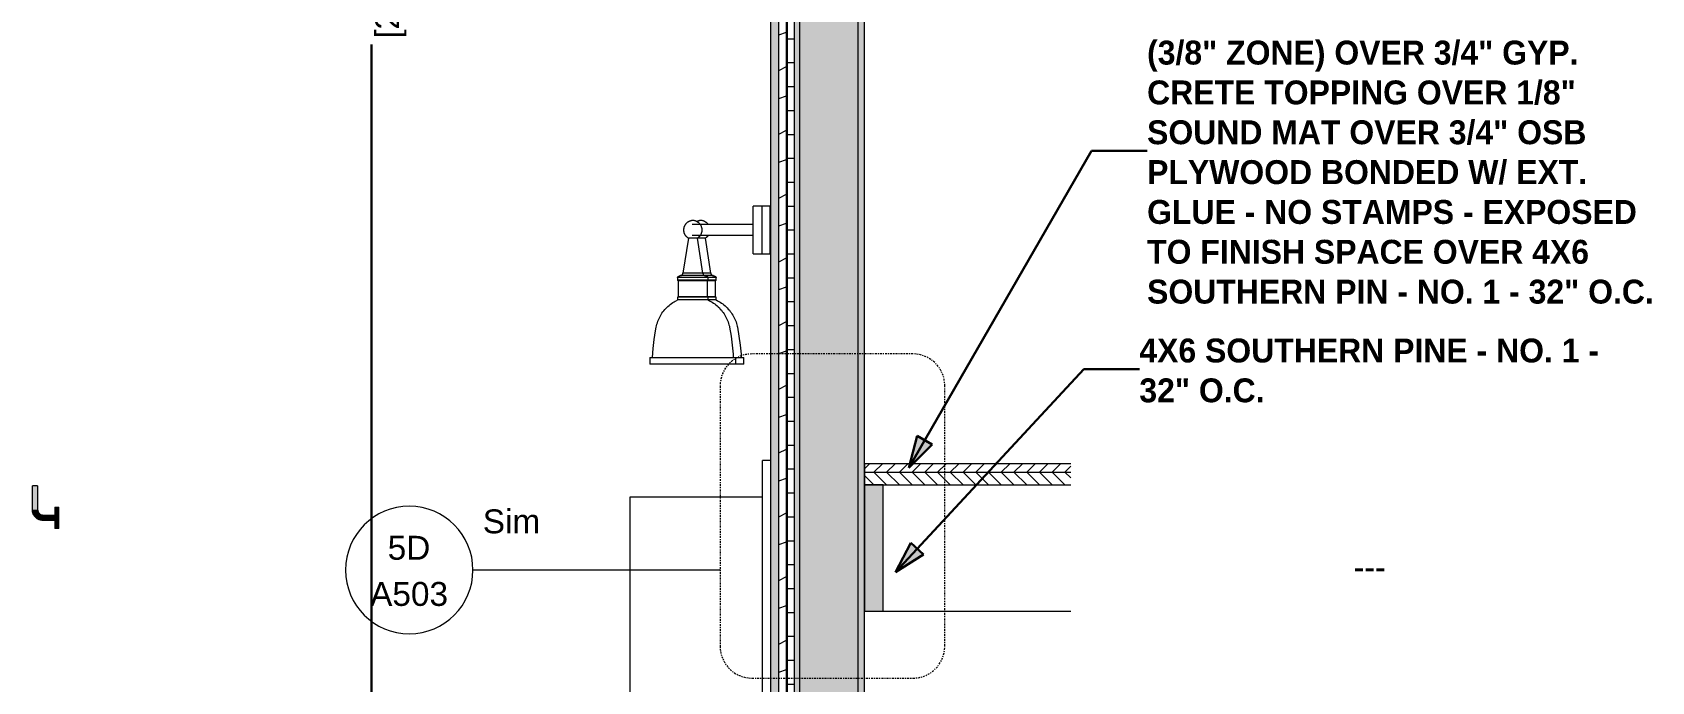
# Model space of a CAD drawing. Header units: inches. Extents: x 9847 to 10833, y -183 to 465.
# Drawn here: x 10043.6 to 10196.2, y 47.5 to 108.6 of the extents above; entities that cross this region are included whole.
import ezdxf

# ---------------------------------------------------------------- set-up
doc = ezdxf.new("R2010")
doc.units = ezdxf.units.IN
doc.header["$MEASUREMENT"] = 0
doc.linetypes.add('Dash Dot 3_16_', pattern=[0.3125, 0.1875, -0.0625, 0, -0.0625])
for name, color, linetype, lineweight in [('0-3', 250, 'Continuous', 5), ('A-ANNO-DIMS-1', 211, 'Continuous', 30), ('A-ANNO-SYMB', 150, 'Continuous', 9), ('A-ANNO-SYMB-1', 150, 'Dash Dot 3_16_', 9), ('A-FLOR-HRAL-1', 55, 'Continuous', 9), ('A-FLOR-HRAL-2', 7, 'Continuous', 9), ('A-GENM-1', 55, 'Continuous', 9), ('A-WALL-2', 23, 'Continuous', 18), ('A-WALL-5', 113, 'Continuous', 9), ('A-WALL-PATT-2', 252, 'Continuous', 9), ('E-ELEC-EQPM-1', 55, 'Continuous', 9), ('E-LITE-EQPM-1', 55, 'Continuous', 9), ('G-ANNO-TEXT', 231, 'Continuous', 30), ('G-ANNO-TEXT-1', 231, 'Continuous', 9), ('S-STRS-1', 55, 'Continuous', 9), ('S-STRS-2', 21, 'Continuous', 5), ('S-STRS-3', 7, 'Continuous', 9), ('S-STRS-4', 252, 'Continuous', 9)]:
    doc.layers.add(name, color=color, linetype=linetype, lineweight=lineweight)
doc.styles.add('Arial', font='arial.ttf', dxfattribs={"height": 2.25})
doc.styles.add('Century Gothic', font='ufonts.com_century-gothic.ttf', dxfattribs={"height": 2.25})
doc.styles.add('Century Gothic_B', font='GOTHICB.TTF', dxfattribs={"height": 2.25})
doc.dimstyles.new('OD__1_16__Tol__', dxfattribs={"dimscale": 12, "dimtxt": 2.349379, "dimasz": 0.25, "dimexe": 0.1875, "dimexo": 0.125, "dimgap": 0.03125, "dimtad": 1, "dimdec": 4, "dimrnd": 0.0625, "dimzin": 3, "dimdsep": 46, "dimlunit": 4, "dimtxsty": 'Century Gothic', "dimblk1": 'OBLIQUE', "dimblk2": 'OBLIQUE', "dimsah": 1, "dimcen": 0.09, "dimdle": 0.1875, "dimazin": 0, "dimtfac": 1, "dimtdec": 4, "dimtix": 1, "dimtmove": 0, "dimatfit": 3, "dimfxl": 1, "dimtvp": 1, "dimtfill": 1, "dimfrac": 2, "dimtolj": 1, "dimtzin": 0, "dimlwd": 30, "dimlwe": 30, "dimarcsym": 2})
pattern_1 = [(0, (10995.947, 72), (0, 1.2), []), (315, (10995.947, 72), (1.1992531, 0), [1.696, -1.696]), (45, (10995.947, 72), (1.1992531, 0), [1.696, -1.696])]

# ---------------------------------------------------------------- blocks, each defined once
blk = doc.blocks.new('CTR - 1st Phase -Stairs _ Elevators_rvt-2-WALL SECTION - WEST STAIR - WEST WALL')
at = {"layer": 'S-STRS-2'}
for points in [[(10017.71, 191.6), (10019.46, 191.6), (10019.46, 203.47), (10017.71, 203.47), (10017.71, 197.53)], [(10019.46, 54.13), (10019.46, 66), (10017.71, 66), (10017.71, 54.13)]]:
    blk.add_hatch(color=256, dxfattribs=at).paths.add_polyline_path(points, flags=0)
at = {"layer": 'S-STRS-4'}
h = blk.add_hatch(dxfattribs=at)
h.set_pattern_fill('FP_11', color=256, style=0, pattern_type=2)
h.set_pattern_definition(pattern_1)
h.paths.add_polyline_path([(10017.71, 203.47), (10037.13, 203.47), (10037.13, 205.47), (10017.71, 205.47)], flags=0)
h = blk.add_hatch(dxfattribs=at)
h.set_pattern_fill('FP_11', color=256, style=0, pattern_type=2)
h.set_pattern_definition(pattern_1)
h.paths.add_polyline_path([(10037.13, 66), (10037.13, 68), (10017.71, 68), (10017.71, 66), (10019.46, 66)], flags=0)
at = {"layer": 'S-STRS-1'}
for p, q in [((10019.46, 191.6), (10037.13, 191.6)), ((10019.46, 54.13), (10037.13, 54.13))]:
    blk.add_line(p, q, dxfattribs=at)
at = {"layer": 'S-STRS-3'}
for p, q in [((10037.13, 205.47), (10017.71, 205.47)), ((10017.71, 205.47), (10017.71, 203.47)), ((10019.46, 203.47), (10017.71, 203.47)), ((10017.71, 203.47), (10017.71, 191.6)), ((10017.71, 203.47), (10037.13, 203.47)), ((10019.46, 191.6), (10019.46, 203.47)), ((10017.71, 191.6), (10019.46, 191.6)), ((10037.13, 68), (10017.71, 68)), ((10017.71, 68), (10017.71, 66)), ((10019.46, 66), (10017.71, 66)), ((10017.71, 66), (10017.71, 54.13)), ((10017.71, 66), (10037.13, 66)), ((10019.46, 54.13), (10019.46, 66)), ((10017.71, 54.13), (10019.46, 54.13))]:
    blk.add_line(p, q, dxfattribs=at)
blk = doc.blocks.new('VISA-OW2400-02-SASS - OW2400-L30K-MVOLT-2031435-WALL SECTION - WEST STAIR - WEST WALL')
at = {"layer": 'E-LITE-EQPM-1'}
for p, q in [((10008.77, 92.25), (10008.02, 92.25)), ((10008.77, 92.25), (10008.77, 90)), ((10008.77, 90), (10008.77, 87.75)), ((10002.71, 89.22), (10001.95, 89.22)), ((10003.23, 85.93), (10002.71, 89.22)), ((10008.02, 87.75), (10008.77, 87.75)), ((10003.23, 85.93), (10002.48, 85.93)), ((10003.45, 85.7), (10002.71, 85.7)), ((10003.73, 85.54), (10002.98, 85.54)), ((10003.73, 85.29), (10003.73, 85.54)), ((10003.66, 85.22), (10002.92, 85.22)), ((10003.73, 85.29), (10002.98, 85.29)), ((10003.66, 85.22), (10003.73, 85.29)), ((10003.66, 83.72), (10003.66, 85.22)), ((10003.66, 83.72), (10002.92, 83.72)), ((10003.73, 83.66), (10002.98, 83.66)), ((10003.73, 83.41), (10002.98, 83.41)), ((10003.73, 83.66), (10003.66, 83.72)), ((10003.73, 83.41), (10003.73, 83.66)), ((10005.6, 77.98), (10006.34, 77.98)), ((10006.34, 77.38), (10006.34, 77.98)), ((10006.34, 77.38), (10005.6, 77.38))]:
    blk.add_line(p, q, dxfattribs=at)
at = {"layer": 'E-LITE-EQPM-1', "flags": 128}
for points in [[(10001.91, 90.81), (10001.95, 90.83), (10001.98, 90.84), (10002.01, 90.86), (10002.05, 90.87), (10002.08, 90.88), (10002.12, 90.89), (10002.16, 90.9), (10002.19, 90.91), (10002.23, 90.91), (10002.26, 90.92), (10002.28, 90.92)], [(10002.28, 90.92), (10002.32, 90.92), (10002.36, 90.91), (10002.39, 90.91), (10002.43, 90.9), (10002.46, 90.89), (10002.5, 90.88), (10002.53, 90.87), (10002.57, 90.85), (10002.6, 90.84), (10002.64, 90.82), (10002.67, 90.8), (10002.7, 90.78), (10002.73, 90.76), (10002.76, 90.74), (10002.79, 90.72), (10002.82, 90.7), (10002.85, 90.67), (10002.87, 90.65), (10002.9, 90.62), (10002.92, 90.59), (10002.94, 90.56), (10002.97, 90.53), (10002.99, 90.5)], [(10002.98, 89.49), (10002.96, 89.46), (10002.94, 89.43), (10002.91, 89.4), (10002.89, 89.38), (10002.86, 89.35), (10002.84, 89.32), (10002.81, 89.3), (10002.78, 89.28), (10002.75, 89.25), (10002.72, 89.23), (10002.71, 89.22)], [(10003.23, 85.93), (10003.23, 85.92), (10003.23, 85.91), (10003.23, 85.9), (10003.23, 85.89), (10003.23, 85.88), (10003.23, 85.87), (10003.24, 85.87), (10003.24, 85.86), (10003.24, 85.85), (10003.25, 85.84), (10003.25, 85.83), (10003.25, 85.82), (10003.26, 85.82), (10003.26, 85.81), (10003.27, 85.8), (10003.27, 85.79), (10003.28, 85.79), (10003.28, 85.78), (10003.29, 85.77), (10003.3, 85.77), (10003.3, 85.76), (10003.31, 85.75), (10003.32, 85.75), (10003.32, 85.74), (10003.33, 85.74), (10003.34, 85.73), (10003.35, 85.73), (10003.36, 85.72), (10003.36, 85.72), (10003.37, 85.72), (10003.38, 85.71), (10003.39, 85.71), (10003.4, 85.71), (10003.41, 85.71), (10003.41, 85.71), (10003.42, 85.7), (10003.43, 85.7), (10003.44, 85.7), (10003.45, 85.7), (10003.45, 85.7)], [(10003.45, 85.7), (10003.47, 85.7), (10003.49, 85.69), (10003.51, 85.69), (10003.52, 85.68), (10003.54, 85.68), (10003.56, 85.67), (10003.57, 85.66), (10003.59, 85.66), (10003.61, 85.65), (10003.62, 85.64), (10003.64, 85.63), (10003.65, 85.62), (10003.67, 85.61), (10003.68, 85.59), (10003.69, 85.58), (10003.71, 85.57), (10003.72, 85.56), (10003.73, 85.54), (10003.73, 85.54)], [(10003.73, 83.41), (10003.86, 83.34), (10003.99, 83.28), (10004.11, 83.2), (10004.23, 83.12), (10004.35, 83.04), (10004.46, 82.95), (10004.57, 82.86), (10004.67, 82.77), (10004.78, 82.67), (10004.87, 82.56), (10004.97, 82.45), (10005.06, 82.34), (10005.14, 82.23), (10005.22, 82.11), (10005.3, 81.99), (10005.37, 81.86), (10005.43, 81.74), (10005.49, 81.61), (10005.55, 81.47), (10005.6, 81.34), (10005.64, 81.2), (10005.68, 81.07), (10005.72, 80.93), (10005.73, 80.85)], [(10005.73, 80.85), (10005.88, 80), (10005.99, 79.16), (10006.07, 78.3), (10006.09, 77.98)]]:
    blk.add_lwpolyline(points, dxfattribs=at)
blk = doc.blocks.new('VISA-OW2400-02-SASS - OW2400-L30K-MVOLT-V4-WALL SECTION - WEST STAIR - WEST WALL')
at = {"layer": 'E-LITE-EQPM-1'}
for p, q in [((10008.02, 92.25), (10007.22, 92.25)), ((10007.22, 90), (10007.22, 92.25)), ((10008.02, 92.25), (10008.02, 90)), ((10007.22, 90.5), (10001.46, 90.5)), ((10007.22, 87.75), (10007.22, 90)), ((10008.02, 90), (10008.02, 87.75)), ((10001.11, 89.22), (10000.59, 85.93)), ((10001.96, 89.22), (10001.11, 89.22)), ((10001.46, 89.5), (10007.22, 89.5)), ((10002.48, 85.93), (10001.96, 89.22)), ((10007.22, 87.75), (10008.02, 87.75)), ((10000.08, 85.54), (10000.08, 85.29)), ((10002.98, 85.54), (10000.08, 85.54)), ((10002.7, 85.7), (10000.36, 85.7)), ((10002.48, 85.93), (10000.59, 85.93)), ((10002.98, 85.29), (10002.98, 85.54)), ((10000.08, 85.29), (10000.15, 85.22)), ((10002.98, 85.29), (10000.08, 85.29)), ((10000.15, 85.22), (10000.15, 83.72)), ((10002.91, 85.22), (10000.15, 85.22)), ((10002.91, 85.22), (10002.98, 85.29)), ((10002.91, 83.72), (10002.91, 85.22)), ((10000.15, 83.72), (10000.08, 83.66)), ((10000.08, 83.66), (10000.08, 83.41)), ((10002.98, 83.66), (10000.08, 83.66)), ((10002.98, 83.41), (10000.08, 83.41)), ((10002.91, 83.72), (10000.15, 83.72)), ((10002.98, 83.66), (10002.91, 83.72)), ((10002.98, 83.41), (10002.98, 83.66)), ((9997.48, 77.98), (9997.48, 77.38)), ((9997.48, 77.98), (10005.59, 77.98)), ((10005.59, 77.38), (10005.59, 77.98)), ((10005.59, 77.38), (9997.48, 77.38))]:
    blk.add_line(p, q, dxfattribs=at)
at = {"layer": 'E-LITE-EQPM-1', "flags": 128}
for points in [[(10001.11, 89.22), (10001.08, 89.24), (10001.05, 89.26), (10001.02, 89.29), (10000.99, 89.31), (10000.96, 89.34), (10000.94, 89.36), (10000.91, 89.39), (10000.89, 89.42), (10000.87, 89.45), (10000.85, 89.48), (10000.82, 89.51), (10000.81, 89.54), (10000.79, 89.57), (10000.77, 89.6), (10000.76, 89.64), (10000.74, 89.67), (10000.73, 89.71), (10000.72, 89.74), (10000.71, 89.78), (10000.7, 89.81), (10000.69, 89.85), (10000.69, 89.89), (10000.68, 89.92), (10000.68, 89.96), (10000.68, 90), (10000.68, 90.03), (10000.68, 90.07), (10000.69, 90.11), (10000.69, 90.14), (10000.7, 90.18), (10000.71, 90.22), (10000.72, 90.25), (10000.73, 90.29), (10000.74, 90.32), (10000.75, 90.36), (10000.77, 90.39), (10000.78, 90.42), (10000.8, 90.46), (10000.82, 90.49), (10000.84, 90.52), (10000.86, 90.55), (10000.88, 90.58), (10000.91, 90.61), (10000.93, 90.63), (10000.96, 90.66), (10000.98, 90.68), (10001.01, 90.71), (10001.04, 90.73), (10001.07, 90.75), (10001.1, 90.77), (10001.13, 90.79), (10001.16, 90.81), (10001.2, 90.83), (10001.23, 90.84), (10001.26, 90.86), (10001.3, 90.87), (10001.33, 90.88), (10001.37, 90.89), (10001.41, 90.9), (10001.44, 90.91), (10001.48, 90.91), (10001.51, 90.92), (10001.53, 90.92)], [(10001.53, 90.92), (10001.57, 90.92), (10001.61, 90.91), (10001.64, 90.91), (10001.68, 90.9), (10001.71, 90.89), (10001.75, 90.88), (10001.78, 90.87), (10001.82, 90.85), (10001.85, 90.84), (10001.89, 90.82), (10001.92, 90.8), (10001.95, 90.78), (10001.98, 90.76), (10002.01, 90.74), (10002.04, 90.72), (10002.07, 90.7), (10002.1, 90.67), (10002.12, 90.65), (10002.15, 90.62), (10002.17, 90.59), (10002.19, 90.56), (10002.22, 90.53), (10002.24, 90.5), (10002.26, 90.47), (10002.27, 90.44), (10002.29, 90.41), (10002.31, 90.37), (10002.32, 90.34), (10002.33, 90.3), (10002.34, 90.27), (10002.35, 90.23), (10002.36, 90.2), (10002.37, 90.16), (10002.38, 90.12), (10002.38, 90.09), (10002.38, 90.05), (10002.38, 90.01), (10002.38, 89.98), (10002.38, 89.94), (10002.38, 89.9), (10002.37, 89.87), (10002.37, 89.83), (10002.36, 89.79), (10002.35, 89.76), (10002.34, 89.72), (10002.33, 89.69), (10002.32, 89.65), (10002.3, 89.62), (10002.29, 89.59), (10002.27, 89.55), (10002.25, 89.52), (10002.23, 89.49), (10002.21, 89.46), (10002.19, 89.43), (10002.16, 89.4), (10002.14, 89.38), (10002.11, 89.35), (10002.09, 89.32), (10002.06, 89.3), (10002.03, 89.28), (10002, 89.25), (10001.97, 89.23), (10001.96, 89.22)], [(10000.08, 85.54), (10000.1, 85.56), (10000.11, 85.57), (10000.12, 85.58), (10000.13, 85.59), (10000.15, 85.61), (10000.16, 85.62), (10000.18, 85.63), (10000.19, 85.64), (10000.21, 85.65), (10000.22, 85.66), (10000.24, 85.66), (10000.26, 85.67), (10000.27, 85.68), (10000.29, 85.68), (10000.31, 85.69), (10000.32, 85.69), (10000.34, 85.7), (10000.36, 85.7), (10000.36, 85.7)], [(10000.36, 85.7), (10000.37, 85.7), (10000.38, 85.7), (10000.39, 85.7), (10000.4, 85.71), (10000.41, 85.71), (10000.42, 85.71), (10000.42, 85.71), (10000.43, 85.71), (10000.44, 85.72), (10000.45, 85.72), (10000.46, 85.72), (10000.47, 85.73), (10000.47, 85.73), (10000.48, 85.74), (10000.49, 85.74), (10000.5, 85.75), (10000.5, 85.75), (10000.51, 85.76), (10000.52, 85.76), (10000.52, 85.77), (10000.53, 85.78), (10000.54, 85.78), (10000.54, 85.79), (10000.55, 85.8), (10000.55, 85.81), (10000.56, 85.81), (10000.56, 85.82), (10000.56, 85.83), (10000.57, 85.84), (10000.57, 85.85), (10000.58, 85.85), (10000.58, 85.86), (10000.58, 85.87), (10000.58, 85.88), (10000.58, 85.89), (10000.59, 85.9), (10000.59, 85.91), (10000.59, 85.92), (10000.59, 85.93), (10000.59, 85.93)], [(10002.48, 85.93), (10002.48, 85.92), (10002.48, 85.91), (10002.48, 85.9), (10002.48, 85.89), (10002.48, 85.88), (10002.48, 85.87), (10002.49, 85.87), (10002.49, 85.86), (10002.49, 85.85), (10002.5, 85.84), (10002.5, 85.83), (10002.5, 85.82), (10002.51, 85.82), (10002.51, 85.81), (10002.52, 85.8), (10002.52, 85.79), (10002.53, 85.79), (10002.53, 85.78), (10002.54, 85.77), (10002.55, 85.77), (10002.55, 85.76), (10002.56, 85.75), (10002.57, 85.75), (10002.57, 85.74), (10002.58, 85.74), (10002.59, 85.73), (10002.6, 85.73), (10002.61, 85.72), (10002.61, 85.72), (10002.62, 85.72), (10002.63, 85.71), (10002.64, 85.71), (10002.65, 85.71), (10002.66, 85.71), (10002.66, 85.71), (10002.67, 85.7), (10002.68, 85.7), (10002.69, 85.7), (10002.7, 85.7), (10002.7, 85.7)], [(10002.7, 85.7), (10002.72, 85.7), (10002.74, 85.69), (10002.76, 85.69), (10002.77, 85.68), (10002.79, 85.68), (10002.81, 85.67), (10002.82, 85.66), (10002.84, 85.66), (10002.86, 85.65), (10002.87, 85.64), (10002.89, 85.63), (10002.9, 85.62), (10002.92, 85.61), (10002.93, 85.59), (10002.94, 85.58), (10002.96, 85.57), (10002.97, 85.56), (10002.98, 85.54), (10002.98, 85.54)], [(9998.08, 80.85), (9998.11, 80.99), (9998.15, 81.12), (9998.19, 81.26), (9998.24, 81.4), (9998.29, 81.53), (9998.35, 81.66), (9998.41, 81.79), (9998.47, 81.91), (9998.55, 82.04), (9998.62, 82.16), (9998.71, 82.28), (9998.79, 82.39), (9998.88, 82.5), (9998.98, 82.61), (9999.08, 82.71), (9999.18, 82.81), (9999.29, 82.9), (9999.4, 82.99), (9999.52, 83.08), (9999.64, 83.16), (9999.76, 83.23), (9999.88, 83.3), (10000.01, 83.37), (10000.08, 83.41)], [(10002.98, 83.41), (10003.11, 83.34), (10003.24, 83.28), (10003.36, 83.2), (10003.48, 83.12), (10003.6, 83.04), (10003.71, 82.95), (10003.82, 82.86), (10003.92, 82.77), (10004.03, 82.67), (10004.12, 82.56), (10004.22, 82.45), (10004.31, 82.34), (10004.39, 82.23), (10004.47, 82.11), (10004.55, 81.99), (10004.62, 81.86), (10004.68, 81.74), (10004.74, 81.61), (10004.8, 81.47), (10004.85, 81.34), (10004.89, 81.2), (10004.93, 81.07), (10004.97, 80.93), (10004.98, 80.85)], [(9997.73, 77.98), (9997.79, 78.83), (9997.89, 79.68), (9998.02, 80.52), (9998.08, 80.85)], [(10004.98, 80.85), (10005.13, 80), (10005.24, 79.16), (10005.32, 78.3), (10005.34, 77.98)]]:
    blk.add_lwpolyline(points, dxfattribs=at)
blk = doc.blocks.new('V-Series_EWC4_SPVU_RFA_2015 - 1ST FLOOR-2484708-WALL SECTION - WEST STAIR - WEST WALL')
at = {"layer": 'A-GENM-1'}
for p, q in [((10008.09, 40.39), (10008.09, 68.31)), ((10008.84, 68.31), (10008.09, 68.31)), ((10008.09, 23.31), (10008.09, 39.61)), ((10008.09, 23.31), (10008.84, 23.31))]:
    blk.add_line(p, q, dxfattribs=at)
blk = doc.blocks.new('Railing - Handrail - Bracket-3113776-WALL SECTION - WEST STAIR - WEST WALL')
at = {"layer": 'A-FLOR-HRAL-2'}
for points in [[(9939.39, 63.66), (9939.56, 63.66), (9939.56, 65.91), (9939.31, 65.91), (9939.32, 63.66), (9939.35, 63.66)], [(9939.62, 63.66), (9939.81, 63.66), (9939.81, 65.91), (9939.56, 65.91), (9939.56, 63.66), (9939.6, 63.66)], [(9940.31, 62.66), (9940.31, 62.91), (9940.02, 62.98), (9939.78, 63.13), (9939.62, 63.37), (9939.56, 63.66), (9939.31, 63.66), (9939.36, 63.38), (9939.43, 63.19), (9939.58, 63), (9939.72, 62.88), (9939.89, 62.77), (9940.09, 62.69), (9940.24, 62.67)], [(9940.31, 62.91), (9940.31, 63.16), (9940.12, 63.18), (9939.91, 63.35), (9939.86, 63.42), (9939.82, 63.56), (9939.81, 63.66), (9939.56, 63.66), (9939.62, 63.37), (9939.78, 63.13), (9940.03, 62.97), (9940.14, 62.94)], [(9940.31, 62.91), (9941.44, 62.91), (9941.44, 63.16), (9940.31, 63.15), (9940.31, 62.95)], [(9940.31, 62.66), (9941.44, 62.67), (9941.44, 62.91), (9940.31, 62.91), (9940.31, 62.67)], [(9941.44, 62.91), (9941.81, 62.91), (9941.81, 63.91), (9941.44, 63.91), (9941.44, 63.17)], [(9941.44, 61.91), (9941.81, 61.91), (9941.81, 62.91), (9941.44, 62.91), (9941.44, 61.95)]]:
    blk.add_hatch(color=256, dxfattribs=at).paths.add_polyline_path(points, flags=0)
at = {"layer": 'A-FLOR-HRAL-1'}
for p, q in [((9939.31, 63.66), (9939.31, 65.91)), ((9939.56, 65.91), (9939.31, 65.91)), ((9939.81, 65.91), (9939.56, 65.91)), ((9939.81, 65.91), (9939.81, 63.66)), ((9940.31, 63.16), (9941.44, 63.16)), ((9941.44, 62.66), (9940.31, 62.66)), ((9941.44, 63.91), (9941.81, 63.91)), ((9941.44, 63.91), (9941.44, 62.91)), ((9941.44, 62.91), (9941.44, 61.91)), ((9941.81, 62.91), (9941.81, 63.91)), ((9941.81, 61.91), (9941.81, 62.91)), ((9941.81, 61.91), (9941.44, 61.91))]:
    blk.add_line(p, q, dxfattribs=at)
at = {"layer": 'A-FLOR-HRAL-1', "flags": 128}
for points in [[(9940.31, 62.66), (9940.27, 62.66), (9940.23, 62.66), (9940.19, 62.67), (9940.16, 62.67), (9940.12, 62.68), (9940.08, 62.69), (9940.04, 62.7), (9940, 62.71), (9939.96, 62.73), (9939.92, 62.74), (9939.89, 62.76), (9939.85, 62.77), (9939.82, 62.79), (9939.78, 62.81), (9939.75, 62.84), (9939.72, 62.86), (9939.69, 62.88), (9939.66, 62.91), (9939.63, 62.94), (9939.6, 62.96), (9939.57, 62.99), (9939.54, 63.02), (9939.52, 63.06), (9939.5, 63.09), (9939.47, 63.12), (9939.45, 63.15), (9939.43, 63.19), (9939.41, 63.23), (9939.4, 63.26), (9939.38, 63.3), (9939.37, 63.34), (9939.36, 63.37), (9939.35, 63.41), (9939.34, 63.45), (9939.33, 63.49), (9939.32, 63.53), (9939.32, 63.57), (9939.32, 63.61), (9939.31, 63.65), (9939.31, 63.66)], [(9939.81, 63.66), (9939.81, 63.64), (9939.82, 63.62), (9939.82, 63.6), (9939.82, 63.58), (9939.82, 63.56), (9939.83, 63.54), (9939.83, 63.52), (9939.84, 63.5), (9939.85, 63.49), (9939.85, 63.47), (9939.86, 63.45), (9939.87, 63.43), (9939.88, 63.41), (9939.89, 63.4), (9939.9, 63.38), (9939.91, 63.36), (9939.93, 63.35), (9939.94, 63.33), (9939.95, 63.32), (9939.97, 63.3), (9939.98, 63.29), (9940, 63.28), (9940.01, 63.26), (9940.03, 63.25), (9940.04, 63.24), (9940.06, 63.23), (9940.08, 63.22), (9940.1, 63.21), (9940.11, 63.2), (9940.13, 63.2), (9940.15, 63.19), (9940.17, 63.18), (9940.19, 63.18), (9940.21, 63.17), (9940.23, 63.17), (9940.25, 63.17), (9940.27, 63.16), (9940.29, 63.16), (9940.31, 63.16), (9940.31, 63.16)]]:
    blk.add_lwpolyline(points, dxfattribs=at)
blk = doc.blocks.new('Railing - Handrail - Bracket-3113774-WALL SECTION - WEST STAIR - WEST WALL')
at = {"layer": 'A-FLOR-HRAL-2'}
for points in [[(9939.31, 37.91), (9939.56, 37.91), (9939.56, 40.16), (9939.31, 40.16), (9939.31, 38.49)], [(9939.62, 37.91), (9939.81, 37.91), (9939.81, 40.16), (9939.56, 40.16), (9939.56, 37.91), (9939.6, 37.91)], [(9941.44, 37.16), (9941.81, 37.16), (9941.81, 38.16), (9941.44, 38.16), (9941.44, 37.23)], [(9940.31, 36.91), (9940.31, 37.16), (9940.02, 37.22), (9939.78, 37.38), (9939.62, 37.63), (9939.55, 37.91), (9939.31, 37.91), (9939.36, 37.63), (9939.44, 37.43), (9939.58, 37.25), (9939.72, 37.12), (9939.89, 37.02), (9940.09, 36.94), (9940.24, 36.92)], [(9940.31, 37.16), (9940.31, 37.41), (9940.12, 37.43), (9939.91, 37.6), (9939.86, 37.66), (9939.82, 37.81), (9939.81, 37.91), (9939.56, 37.91), (9939.63, 37.61), (9939.79, 37.37), (9940.03, 37.22), (9940.14, 37.19)], [(9940.31, 37.16), (9941.44, 37.16), (9941.44, 37.41), (9940.31, 37.4), (9940.31, 37.19)], [(9940.6, 36.91), (9941.44, 36.92), (9941.44, 37.16), (9940.31, 37.16), (9940.31, 36.91)], [(9941.81, 36.16), (9941.81, 37.16), (9941.44, 37.16), (9941.44, 36.16)]]:
    blk.add_hatch(color=256, dxfattribs=at).paths.add_polyline_path(points, flags=0)
at = {"layer": 'A-FLOR-HRAL-1'}
for p, q in [((9939.31, 37.91), (9939.31, 40.16)), ((9939.56, 40.16), (9939.31, 40.16)), ((9939.81, 40.16), (9939.56, 40.16)), ((9939.81, 40.16), (9939.81, 37.91)), ((9941.44, 38.16), (9941.81, 38.16)), ((9941.44, 38.16), (9941.44, 37.16)), ((9941.81, 37.16), (9941.81, 38.16)), ((9940.31, 37.41), (9941.44, 37.41)), ((9941.44, 36.91), (9940.31, 36.91)), ((9941.44, 37.16), (9941.44, 36.16)), ((9941.81, 36.16), (9941.81, 37.16)), ((9941.81, 36.16), (9941.44, 36.16))]:
    blk.add_line(p, q, dxfattribs=at)
at = {"layer": 'A-FLOR-HRAL-1', "flags": 128}
for points in [[(9940.31, 36.91), (9940.27, 36.91), (9940.23, 36.91), (9940.19, 36.92), (9940.16, 36.92), (9940.12, 36.93), (9940.08, 36.94), (9940.04, 36.95), (9940, 36.96), (9939.96, 36.97), (9939.92, 36.99), (9939.89, 37), (9939.85, 37.02), (9939.82, 37.04), (9939.78, 37.06), (9939.75, 37.08), (9939.72, 37.11), (9939.69, 37.13), (9939.66, 37.16), (9939.63, 37.18), (9939.6, 37.21), (9939.57, 37.24), (9939.54, 37.27), (9939.52, 37.3), (9939.5, 37.34), (9939.47, 37.37), (9939.45, 37.4), (9939.43, 37.44), (9939.41, 37.47), (9939.4, 37.51), (9939.38, 37.55), (9939.37, 37.58), (9939.36, 37.62), (9939.35, 37.66), (9939.34, 37.7), (9939.33, 37.74), (9939.32, 37.78), (9939.32, 37.82), (9939.32, 37.86), (9939.31, 37.9), (9939.31, 37.91)], [(9939.81, 37.91), (9939.81, 37.89), (9939.82, 37.87), (9939.82, 37.85), (9939.82, 37.83), (9939.82, 37.81), (9939.83, 37.79), (9939.83, 37.77), (9939.84, 37.75), (9939.85, 37.73), (9939.85, 37.71), (9939.86, 37.7), (9939.87, 37.68), (9939.88, 37.66), (9939.89, 37.64), (9939.9, 37.63), (9939.91, 37.61), (9939.93, 37.59), (9939.94, 37.58), (9939.95, 37.56), (9939.97, 37.55), (9939.98, 37.54), (9940, 37.52), (9940.01, 37.51), (9940.03, 37.5), (9940.04, 37.49), (9940.06, 37.48), (9940.08, 37.47), (9940.1, 37.46), (9940.11, 37.45), (9940.13, 37.44), (9940.15, 37.44), (9940.17, 37.43), (9940.19, 37.42), (9940.21, 37.42), (9940.23, 37.42), (9940.25, 37.41), (9940.27, 37.41), (9940.29, 37.41), (9940.31, 37.41), (9940.31, 37.41)]]:
    blk.add_lwpolyline(points, dxfattribs=at)
blk = doc.blocks.new('Railing - Railing-2828583-WALL SECTION - WEST STAIR - WEST WALL')
for name in ['Railing - Handrail - Bracket-3113776-WALL SECTION - WEST STAIR - WEST WALL', 'Railing - Handrail - Bracket-3113774-WALL SECTION - WEST STAIR - WEST WALL']:
    blk.add_blockref(name, (0, 0))
blk = doc.blocks.new('262400 - Switchboards and Panelboards - Electric Panel - Generic - 262400 - Switchboards and Panelboards - Electric Panel - Generic-2842581-WALL SECTION - WEST STAIR - WEST WALL')
at = {"layer": 'E-ELEC-EQPM-1'}
for p, q in [((9995.64, 64.87), (10008.09, 64.87)), ((9995.64, 36), (9995.64, 64.87)), ((10008.64, 16.87), (10008.64, 23.31)), ((10008.64, 16.87), (10001.44, 16.87))]:
    blk.add_line(p, q, dxfattribs=at)
blk = doc.blocks.new('Section - Callout Head-565430-WALL SECTION - WEST STAIR - WEST WALL')
at = {"layer": 'A-ANNO-SYMB'}
for start, end in [(0, 180), (180, 0)]:
    blk.add_arc((9957.49, 452.8), 6, start, end, dxfattribs=at)
at = {"layer": 'A-ANNO-SYMB', "insert": (10046.46, 454.2), "char_height": 2.25, "width": 3.8632, "attachment_point": 1, "style": 'Century Gothic'}
blk.add_mtext('---', dxfattribs=at)
blk = doc.blocks.new('_Oblique')
at = {"color": 0, "linetype": 'ByBlock', "lineweight": -2}
blk.add_line((-0.5, -0.5), (0.5, 0.5), dxfattribs=at)
blk = doc.blocks.new('DIMBLOCK2-WALL SECTION - WEST STAIR - WEST WALL')
at = {"layer": 'A-ANNO-DIMS-1', "color": 0, "lineweight": 30, "transparency": 16777216}
for p, q in [((10075.55, 230.25), (10075.55, -2.25)), ((10076.17, 228), (10073.3, 228)), ((10076.17, 0), (10073.3, 0))]:
    blk.add_line(p, q, dxfattribs=at)
at = {"layer": 'Defpoints', "color": 0, "transparency": 16777216}
for p in [(10077.67, 228), (10075.55, 0), (10077.67, 0)]:
    blk.add_point(p, dxfattribs=at)
at = {"layer": 'A-ANNO-DIMS-1', "color": 0, "lineweight": 30, "transparency": 16777216, "xscale": 3, "yscale": 3, "zscale": 3}
for p, rotation in [((10075.55, 228), 90), ((10075.55, 0), 270)]:
    blk.add_blockref('_Oblique', p, dxfattribs=dict(at, rotation=rotation))
at = {"layer": 'A-ANNO-DIMS-1', "color": 0, "transparency": 16777216, "insert": (10073.99, 114), "char_height": 2.25, "attachment_point": 5, "rotation": 90, "style": 'Century Gothic', "bg_fill": 3, "box_fill_scale": 1.25, "bg_fill_color": 256, "bg_fill_true_color": 13158600, "bg_fill_transparency": 0}
blk.add_mtext('\\A1;19\'-0"', dxfattribs=at)
at = {"layer": 'A-ANNO-DIMS-1', "color": 0, "transparency": 16777216, "insert": (10077.38, 114), "char_height": 2.25, "attachment_point": 5, "rotation": 90, "style": 'Century Gothic', "bg_fill": 3, "box_fill_scale": 1.25, "bg_fill_color": 256, "bg_fill_true_color": 13158600, "bg_fill_transparency": 0}
blk.add_mtext('\\A1;[228.00"]', dxfattribs=at)

msp = doc.modelspace()

# ---------------------------------------------------------------- hatches: boundary and pattern name
at = {"layer": 'A-WALL-2'}
msp.add_hatch(color=256, dxfattribs=at).paths.add_polyline_path([(10113.13927, -3.625), (10113.88927, -3.625), (10113.88927, 228), (10113.13927, 228), (10113.13927, -3.125)], flags=0)
at = {"layer": 'A-WALL-PATT-2'}
h = msp.add_hatch(dxfattribs=at)
h.set_pattern_fill('FP_10', color=256, style=0, pattern_type=2)
h.set_pattern_definition([(216.87, (11102.6469, 78), (17.9999786, 12.0000322), [3, -27]), (206.565, (11106.247, 76.2), (-6.00027, -5.999812), [6.708, -6.708]), (198.435, (11106.2469, 73.2), (-12.000522, -5.9998), [3.795, -15.179])])
h.paths.add_polyline_path([(10114.63927, -3.625), (10114.63927, 228), (10113.88927, 228), (10113.88927, -3.625)], flags=0)
h = msp.add_hatch(dxfattribs=at)
h.set_pattern_fill('FP_5', color=256, style=0, pattern_type=2)
h.set_pattern_definition([(0, (11100.2469, 72), (0, 2.25), []), (90, (11100.2469, 72), (-2.25, 1e-16), [])])
h.paths.add_polyline_path([(10115.38927, -3.625), (10115.38927, 228), (10114.63927, 228), (10114.63927, -3.625)], flags=0)
h = msp.add_hatch(dxfattribs=at)
h.set_pattern_fill('FP_11', color=256, style=0, pattern_type=2)
h.set_pattern_definition([(0, (11100.2469, 72), (0, 1.2), []), (315, (11100.2469, 72), (1.1992531, 0), [1.696, -1.696]), (45, (11100.2469, 72), (1.1992531, 0), [1.696, -1.696])])
h.paths.add_polyline_path([(10115.85978, -3.625), (10115.88927, -3.625), (10115.88927, 228), (10115.38927, 228), (10115.38927, -3.625)], flags=0)
h = msp.add_hatch(dxfattribs=at)
h.set_pattern_fill('FP_12', color=256, style=0, pattern_type=2)
h.set_pattern_definition([(161.57, (11100.36688, 72.12), (-0.96038369, -0.00039918), [0, -6.83, 0.758, 0]), (18.43, (11100.12688, 72.12), (-0.96038369, 0.00039918), [0, -6.83, 0.758, 0]), (108.43, (11100.36688, 72.12), (0.47951018, -2.4005264), [2.276, -5.312]), (71.57, (11100.12688, 72.12), (0.47951018, 2.4005264), [2.276, -5.312])])
h.paths.add_polyline_path([(10117.09994, -3), (10121.38927, -3), (10121.38927, 228), (10115.88927, 228), (10115.88927, -3), (10116.91222, -3)], flags=0)
h = msp.add_hatch(dxfattribs=at)
h.set_pattern_fill('FP_13', color=256, style=0, pattern_type=2)
h.set_pattern_definition([(0, (11100.2469, 72), (7.68, 1.92), [0.317, -5.443, 0.317, -5.443, -30.72]), (0, (11100.2469, 72), (7.68, 1.92), [-11.52, 0.317, -11.203, 0.317, -5.443, -13.44]), (0, (11100.2469, 72), (7.68, 1.92), [-28.8, 0.317, -3.523, 0.317, -9.283]), (120, (11103.1269, 72.96), (-5.5027688, 5.691075), [0.317, -5.443, 0.317, -5.443, -30.72]), (120, (11103.1269, 72.96), (-5.5027688, 5.691075), [-11.52, 0.317, -11.203, 0.317, -5.443, -13.44]), (120, (11103.1269, 72.96), (-5.5027688, 5.691075), [-28.8, 0.317, -3.523, 0.317, -9.283]), (240, (11104.0869, 76.8), (-2.1772312, -7.611075), [0.317, -5.443, 0.317, -5.443, -30.72]), (240, (11104.0869, 76.8), (-2.1772312, -7.611075), [-11.52, 0.317, -11.203, 0.317, -5.443, -13.44]), (240, (11104.0869, 76.8), (-2.1772312, -7.611075), [-28.8, 0.317, -3.523, 0.317, -9.283])])
h.paths.add_polyline_path([(10122.01427, 0), (10122.01427, 228), (10121.38927, 228), (10121.38927, 0)], flags=0)
at = {"layer": 'G-ANNO-TEXT'}
for points in [[(10126.173, 67.62247), (10128.36932, 69.81846), (10126.97707, 70.62241)], [(10124.92092, 57.80281), (10127.55176, 59.45352), (10126.37394, 60.54779)]]:
    msp.add_hatch(color=256, dxfattribs=at).paths.add_polyline_path(points, flags=0)

# ---------------------------------------------------------------- linework, layer by layer
at = {"layer": 'A-ANNO-SYMB'}
msp.add_line((10108.40543, 57.9854), (10085.1154, 57.9854), dxfattribs=at)
at = {"layer": 'A-ANNO-SYMB-1'}
for p, q in [((10126.56465, 78.33352), (10111.40543, 78.33352)), ((10108.40543, 75.33352), (10108.40543, 50.81294)), ((10129.56465, 50.81294), (10129.56465, 75.33352)), ((10111.40543, 47.81294), (10126.56465, 47.81294))]:
    msp.add_line(p, q, dxfattribs=at)
for centre, start, end in [((10111.40543, 75.33352), 90, 180), ((10126.56465, 75.33352), 0, 90), ((10111.40543, 50.81294), 180, 270), ((10126.56465, 50.81294), 270, 0)]:
    msp.add_arc(centre, 3, start, end, dxfattribs=at)
at = {"layer": 'A-WALL-5'}
for p, q in [((10115.38927, 398.5207), (10115.38927, -3.625)), ((10115.88927, 399.28128), (10115.88927, -3)), ((10121.38927, 399.39586), (10121.38927, 0.375)), ((10122.01427, -3), (10122.01427, 398.65872)), ((10113.13927, 228), (10113.13927, -1.125)), ((10113.88927, 228), (10113.88927, -3.625)), ((10114.63927, 228), (10114.63927, -3.625))]:
    msp.add_line(p, q, dxfattribs=at)
at = {"layer": 'G-ANNO-TEXT'}
for p, q in [((10126.173, 67.62247), (10143.39448, 97.44588)), ((10143.39448, 97.44588), (10148.62493, 97.44588)), ((10124.92092, 57.80281), (10142.66496, 76.90169)), ((10142.66496, 76.90169), (10147.8954, 76.90169)), ((10126.97707, 70.62241), (10126.173, 67.62247)), ((10128.36932, 69.81846), (10126.97707, 70.62241)), ((10126.173, 67.62247), (10128.36932, 69.81846)), ((10126.37394, 60.54779), (10124.92092, 57.80281)), ((10127.55176, 59.45352), (10126.37394, 60.54779)), ((10124.92092, 57.80281), (10127.55176, 59.45352))]:
    msp.add_line(p, q, dxfattribs=at)

# ---------------------------------------------------------------- block references
at = {"layer": '0-3'}
msp.add_blockref('CTR - 1st Phase -Stairs _ Elevators_rvt-2-WALL SECTION - WEST STAIR - WEST WALL', (104.29988, 0), dxfattribs=at)
at = {"layer": 'A-ANNO-SYMB'}
msp.add_blockref('Section - Callout Head-565430-WALL SECTION - WEST STAIR - WEST WALL', (121.62868, -394.81067), dxfattribs=at)
at = {"layer": 'A-FLOR-HRAL-1'}
msp.add_blockref('Railing - Railing-2828583-WALL SECTION - WEST STAIR - WEST WALL', (104.29988, 0), dxfattribs=at)
at = {"layer": 'A-GENM-1'}
msp.add_blockref('V-Series_EWC4_SPVU_RFA_2015 - 1ST FLOOR-2484708-WALL SECTION - WEST STAIR - WEST WALL', (104.29988, 0), dxfattribs=at)
at = {"layer": 'E-ELEC-EQPM-1'}
msp.add_blockref('262400 - Switchboards and Panelboards - Electric Panel - Generic - 262400 - Switchboards and Panelboards - Electric Panel - Generic-2842581-WALL SECTION - WEST STAIR - WEST WALL', (104.29988, 0), dxfattribs=at)
at = {"layer": 'E-LITE-EQPM-1'}
for name in ['VISA-OW2400-02-SASS - OW2400-L30K-MVOLT-V4-WALL SECTION - WEST STAIR - WEST WALL', 'VISA-OW2400-02-SASS - OW2400-L30K-MVOLT-2031435-WALL SECTION - WEST STAIR - WEST WALL']:
    msp.add_blockref(name, (104.29988, 0), dxfattribs=at)

# ---------------------------------------------------------------- texts
at = {"layer": 'A-ANNO-SYMB', "char_height": 2.25, "attachment_point": 1, "style": 'Arial'}
for s, insert, width in [('Sim', (10086.0434, 63.69767), 6.666), ('5D', (10077.08544, 61.21021), 4.92375), ('A503', (10075.43189, 56.86416), 8.9385)]:
    msp.add_mtext(s, dxfattribs=dict(at, insert=insert, width=width))
at = {"layer": 'G-ANNO-TEXT-1', "char_height": 2.25, "attachment_point": 1, "style": 'Century Gothic_B'}
for s, insert, width in [('(3/8" ZONE) OVER 3/4" GYP.', (10148.62493, 107.82088), 51.51), ('CRETE TOPPING OVER 1/8"', (10148.62493, 104.07088), 48.40425), ('SOUND MAT OVER 3/4" OSB', (10148.62493, 100.32088), 50.97975), ('PLYWOOD BONDED W/ EXT.', (10148.62493, 96.57088), 50.67675), ('GLUE - NO STAMPS - EXPOSED', (10148.62493, 92.82088), 55.2975), ('TO FINISH SPACE OVER 4X6', (10148.62493, 89.07088), 50.1465), ('SOUTHERN PIN - NO. 1 - 32" O.C.', (10148.62493, 85.32088), 59.5395), ('4X6 SOUTHERN PINE - NO. 1 -', (10147.8954, 79.77787), 53.40375), ('32" O.C.', (10147.8954, 76.02787), 15.22575)]:
    msp.add_mtext(s, dxfattribs=dict(at, insert=insert, width=width))

# ---------------------------------------------------------------- next in the draw order: dimensions: what is measured, and where the dimension line sits
at = {"layer": 'A-ANNO-DIMS-1'}
dim = msp.add_linear_dim(base=(10075.54895, 0), p1=(10077.67027, 228), p2=(10077.67027, 0), angle=90, dimstyle='OD__1_16__Tol__', override={"dimpost": '<>\\X', "dimfxl": 228}, dxfattribs=at)
dim.commit()
dim.dimension.update_dxf_attribs({"geometry": 'DIMBLOCK2-WALL SECTION - WEST STAIR - WEST WALL', "text_midpoint": (10075.54895, 114)})

doc.saveas('drawing.dxf')
